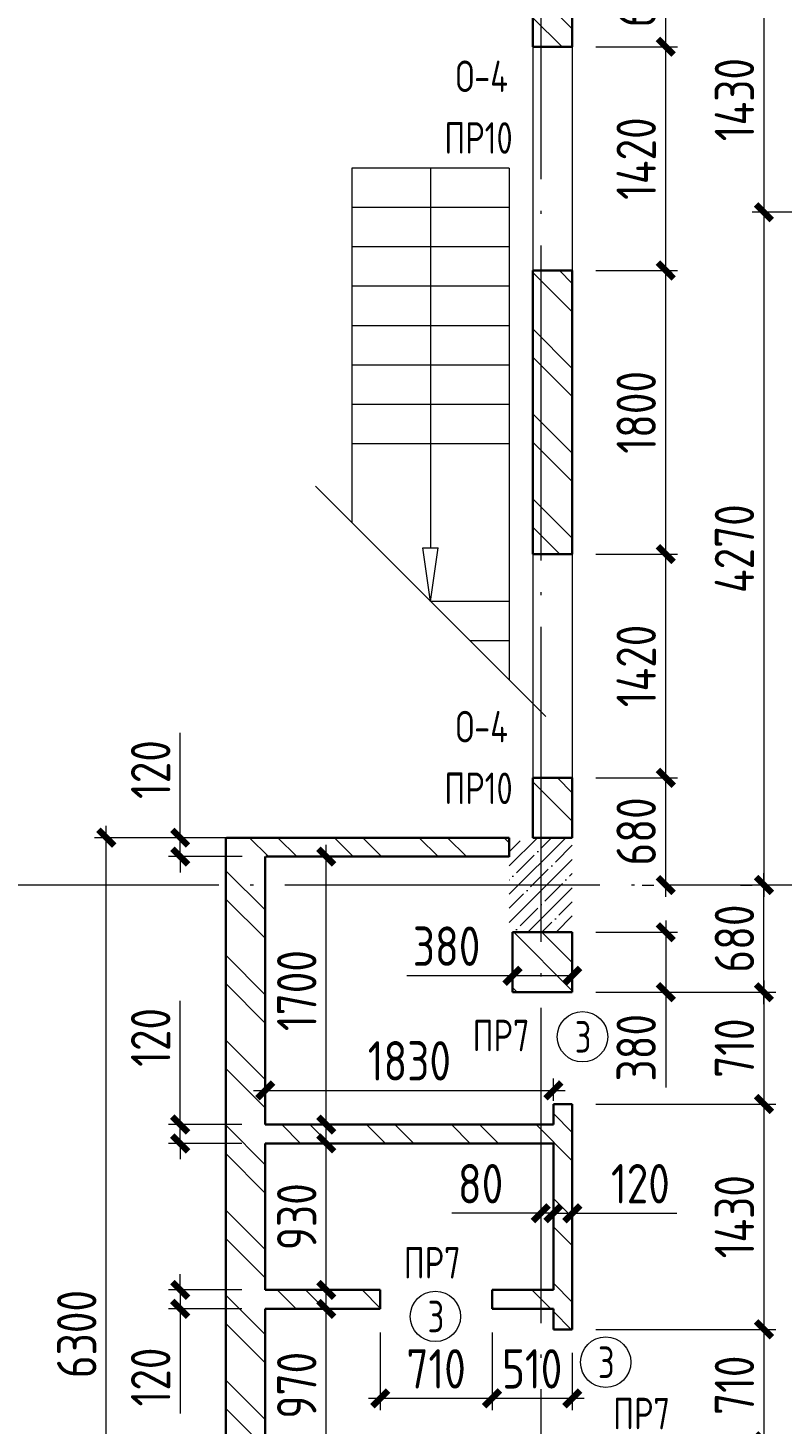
# Model space of a CAD drawing. Extents: x -965262 to 1142518, y -357520 to 71675.
# Drawn here: x 677283 to 682074, y -211784 to -202923 of the extents above; entities that cross this region are included whole.
import ezdxf

# ---------------------------------------------------------------- set-up
doc = ezdxf.new("R2010")
doc.units = 0
doc.header["$LTSCALE"] = 10
doc.linetypes.add('DOTE', pattern=[2.42, 2, -0.2, 0.02, -0.2])
doc.layers.get('0').update_dxf_attribs({"linetype": 'CONTINUOUS', "lineweight": 30})
doc.layers.get('Defpoints').update_dxf_attribs({"linetype": 'CONTINUOUS'})
doc.layers.add('DOTE', color=7, linetype='DOTE', lineweight=9)
doc.styles.get("Standard").update_dxf_attribs({"font": 'isocpeur.ttf', "height": 300})
doc.styles.add('ГОСТ 2м', font='isocpeur.ttf', dxfattribs={"width": 0.8, "height": 250})
doc.dimstyles.new('ГОСТ 2м', dxfattribs={"dimtxt": 250, "dimasz": 100, "dimexe": 75, "dimexo": 150, "dimgap": 62.5, "dimtad": 1, "dimdec": 0, "dimtxsty": 'ГОСТ 2м', "dimblk": 'ARCHTICK', "dimcen": 150, "dimdle": 75, "dimclrd": 256, "dimclre": 256, "dimclrt": 256, "dimadec": 0, "dimazin": 0, "dimtfac": 1, "dimtdec": 0, "dimtmove": 0, "dimatfit": 3, "dimldrblk": 'OBLIQUE', "dimfxl": 1, "dimlwd": 15, "dimlwe": 15, "dimarcsym": 0})

# ---------------------------------------------------------------- blocks, each defined once
blk = doc.blocks.new('_ArchTick')
at = {"color": 0, "linetype": 'ByBlock', "lineweight": 0, "const_width": 0.4}
blk.add_lwpolyline([(-0.5, -0.5), (0.5, 0.5)], dxfattribs=at)
blk = doc.blocks.new('*D422')
at = {"lineweight": 15, "ltscale": 100, "transparency": 16777216}
for p, q in [((678395.3, -208062.7), (677706.3, -208062.7)), ((677781.3, -214438.1), (677781.3, -207987.7)), ((678391.3, -214363.1), (677706.3, -214363.1))]:
    blk.add_line(p, q, dxfattribs=at)
at = {"layer": 'Defpoints', "color": 0, "lineweight": 15, "ltscale": 100, "transparency": 16777216}
for p in [(677781.3, -208062.7), (678545.3, -208062.7), (678541.3, -214363.1, 0)]:
    blk.add_point(p, dxfattribs=at)
at = {"lineweight": 15, "ltscale": 100, "transparency": 16777216, "xscale": 100, "yscale": 100, "zscale": 100}
for p, rotation in [((677781.3, -208062.7), 90), ((677781.3, -214363.1), 270)]:
    blk.add_blockref('_ArchTick', p, dxfattribs=dict(at, rotation=rotation))
at = {"lineweight": 0, "ltscale": 100, "transparency": 16777216, "insert": (677593.8, -211212.9), "char_height": 250, "attachment_point": 5, "rotation": 90, "style": 'ГОСТ 2м'}
blk.add_mtext('6300', dxfattribs=at)
blk = doc.blocks.new('_Oblique')
at = {"color": 0, "linetype": 'ByBlock', "lineweight": -2}
blk.add_line((-0.5, -0.5), (0.5, 0.5), dxfattribs=at)
blk = doc.blocks.new('*D426')
at = {"lineweight": 15, "transparency": 16777216}
for p, q in [((679178.5, -212098.1), (679178.5, -210978.1)), ((678941.3, -211053.1), (679253.5, -211053.1)), ((678941.3, -212023.1), (679253.5, -212023.1))]:
    blk.add_line(p, q, dxfattribs=at)
at = {"layer": 'Defpoints', "color": 0, "lineweight": 15, "transparency": 16777216}
for p in [(678791.3, -211053.1, -10158.9), (679178.5, -211053.1), (678791.3, -212023.1, -1241.1)]:
    blk.add_point(p, dxfattribs=at)
at = {"lineweight": 15, "transparency": 16777216, "xscale": 100, "yscale": 100, "zscale": 100}
for p, rotation in [((679178.5, -211053.1), 90), ((679178.5, -212023.1), 270)]:
    blk.add_blockref('_ArchTick', p, dxfattribs=dict(at, rotation=rotation))
at = {"lineweight": 15, "transparency": 16777216, "insert": (678991, -211538.1), "char_height": 250, "attachment_point": 5, "rotation": 90, "style": 'ГОСТ 2м'}
blk.add_mtext('970', dxfattribs=at)
blk = doc.blocks.new('*D427')
at = {"lineweight": 15, "transparency": 16777216}
for p, q in [((678941.3, -210003.1), (679253.5, -210003.1)), ((679178.5, -211008.1), (679178.5, -209928.1)), ((678941.3, -210933.1), (679253.5, -210933.1))]:
    blk.add_line(p, q, dxfattribs=at)
at = {"layer": 'Defpoints', "color": 0, "lineweight": 15, "transparency": 16777216}
for p in [(678791.3, -210003.1, -10158.9), (679178.5, -210003.1), (678791.3, -210933.1, -1241.1)]:
    blk.add_point(p, dxfattribs=at)
at = {"lineweight": 15, "transparency": 16777216, "xscale": 100, "yscale": 100, "zscale": 100}
for p, rotation in [((679178.5, -210003.1), 90), ((679178.5, -210933.1), 270)]:
    blk.add_blockref('_ArchTick', p, dxfattribs=dict(at, rotation=rotation))
at = {"lineweight": 15, "transparency": 16777216, "insert": (678991, -210468.1), "char_height": 250, "attachment_point": 5, "rotation": 90, "style": 'ГОСТ 2м'}
blk.add_mtext('930', dxfattribs=at)
blk = doc.blocks.new('*D428')
at = {"lineweight": 15, "transparency": 16777216}
for p, q in [((679178.5, -209958.1), (679178.5, -208107.7)), ((678945.3, -208182.7), (679253.5, -208182.7)), ((678941.3, -209883.1), (679253.5, -209883.1))]:
    blk.add_line(p, q, dxfattribs=at)
at = {"layer": 'Defpoints', "color": 0, "lineweight": 15, "transparency": 16777216}
for p in [(678795.3, -208182.7, 1808.5), (679178.5, -208182.7), (678791.3, -209883.1, -1241.1)]:
    blk.add_point(p, dxfattribs=at)
at = {"lineweight": 15, "transparency": 16777216, "xscale": 100, "yscale": 100, "zscale": 100}
for p, rotation in [((679178.5, -208182.7), 90), ((679178.5, -209883.1), 270)]:
    blk.add_blockref('_ArchTick', p, dxfattribs=dict(at, rotation=rotation))
at = {"lineweight": 15, "transparency": 16777216, "insert": (678991, -209032.9), "char_height": 250, "attachment_point": 5, "rotation": 90, "style": 'ГОСТ 2м'}
blk.add_mtext('1700', dxfattribs=at)
blk = doc.blocks.new('*D429')
at = {"lineweight": 15, "transparency": 16777216}
for p, q in [((678250.7, -208062.7), (678250.7, -207397.7)), ((678645.3, -208062.7), (678175.7, -208062.7)), ((678250.7, -208182.7), (678250.7, -208062.7)), ((678645.3, -208182.7), (678175.7, -208182.7)), ((678250.7, -208182.7), (678250.7, -208282.7))]:
    blk.add_line(p, q, dxfattribs=at)
at = {"layer": 'Defpoints', "color": 0, "lineweight": 15, "transparency": 16777216}
for p in [(678250.7, -208062.7), (678795.3, -208062.7, 1808.5), (678795.3, -208182.7, 1808.5)]:
    blk.add_point(p, dxfattribs=at)
at = {"lineweight": 15, "transparency": 16777216, "xscale": 100, "yscale": 100, "zscale": 100}
for p, rotation in [((678250.7, -208062.7), 270), ((678250.7, -208182.7), 90)]:
    blk.add_blockref('_ArchTick', p, dxfattribs=dict(at, rotation=rotation))
at = {"lineweight": 15, "transparency": 16777216, "insert": (678063.2, -207630.2), "char_height": 250, "attachment_point": 5, "rotation": 90, "style": 'ГОСТ 2м'}
blk.add_mtext('120', dxfattribs=at)
blk = doc.blocks.new('*D430')
at = {"lineweight": 15, "transparency": 16777216}
for p, q in [((678250.7, -209883.1), (678250.7, -209097.6)), ((678641.3, -209883.1), (678175.7, -209883.1)), ((678250.7, -210003.1), (678250.7, -209883.1)), ((678641.3, -210003.1), (678175.7, -210003.1)), ((678250.7, -210003.1), (678250.7, -210103.1))]:
    blk.add_line(p, q, dxfattribs=at)
at = {"layer": 'Defpoints', "color": 0, "lineweight": 15, "transparency": 16777216}
for p in [(678250.7, -209883.1), (678791.3, -209883.1, -1241.1), (678791.3, -210003.1, -10158.9)]:
    blk.add_point(p, dxfattribs=at)
at = {"lineweight": 15, "transparency": 16777216, "xscale": 100, "yscale": 100, "zscale": 100}
for p, rotation in [((678250.7, -209883.1), 270), ((678250.7, -210003.1), 90)]:
    blk.add_blockref('_ArchTick', p, dxfattribs=dict(at, rotation=rotation))
at = {"lineweight": 15, "transparency": 16777216, "insert": (678063.2, -209330.1), "char_height": 250, "attachment_point": 5, "rotation": 90, "style": 'ГОСТ 2м'}
blk.add_mtext('120', dxfattribs=at)
blk = doc.blocks.new('*D267')
at = {"lineweight": 15, "transparency": 16777216}
for p, q in [((678250.7, -210933.1), (678250.7, -210833.1)), ((678641.3, -210933.1), (678175.7, -210933.1)), ((678250.7, -210933.1), (678250.7, -211053.1)), ((678641.3, -211053.1), (678175.7, -211053.1)), ((678250.7, -211053.1), (678250.7, -211718.1))]:
    blk.add_line(p, q, dxfattribs=at)
at = {"layer": 'Defpoints', "color": 0, "lineweight": 15, "transparency": 16777216}
for p in [(678791.3, -210933.1, -1241.1), (678250.7, -211053.1), (678791.3, -211053.1, -10158.9)]:
    blk.add_point(p, dxfattribs=at)
at = {"lineweight": 15, "transparency": 16777216, "xscale": 100, "yscale": 100, "zscale": 100}
for p, rotation in [((678250.7, -210933.1), 270), ((678250.7, -211053.1), 90)]:
    blk.add_blockref('_ArchTick', p, dxfattribs=dict(at, rotation=rotation))
at = {"lineweight": 15, "transparency": 16777216, "insert": (678063.2, -211485.6), "char_height": 250, "attachment_point": 5, "rotation": 90, "style": 'ГОСТ 2м'}
blk.add_mtext('120', dxfattribs=at)
blk = doc.blocks.new('*D432')
at = {"lineweight": 15, "transparency": 16777216}
for p, q in [((681958.5, -209118.1), (681958.5, -208288.1)), ((681808.5, -208363.1), (681883.5, -208363.1)), ((680891.2, -209043.1), (682033.5, -209043.1))]:
    blk.add_line(p, q, dxfattribs=at)
at = {"layer": 'Defpoints', "color": 0, "lineweight": 15, "transparency": 16777216}
for p in [(681958.5, -208363.1), (681958.5, -208363.1), (680741.2, -209043.1, 1673.6)]:
    blk.add_point(p, dxfattribs=at)
at = {"lineweight": 15, "transparency": 16777216, "xscale": 100, "yscale": 100, "zscale": 100}
for p, rotation in [((681958.5, -208363.1), 90), ((681958.5, -209043.1), 270)]:
    blk.add_blockref('_ArchTick', p, dxfattribs=dict(at, rotation=rotation))
at = {"lineweight": 15, "transparency": 16777216, "insert": (681771, -208703.1), "char_height": 250, "attachment_point": 5, "rotation": 90, "style": 'ГОСТ 2м'}
blk.add_mtext('680', dxfattribs=at)
blk = doc.blocks.new('*D434')
at = {"lineweight": 15, "transparency": 16777216}
for p, q in [((678791.3, -209733.1), (678791.3, -209591.4)), ((680621.2, -209733.1), (680621.2, -209591.4)), ((678716.3, -209666.4), (680696.2, -209666.4))]:
    blk.add_line(p, q, dxfattribs=at)
at = {"layer": 'Defpoints', "color": 0, "lineweight": 15, "transparency": 16777216}
for p in [(680621.2, -209666.4), (678791.3, -209883.1, -1241.1), (680621.2, -209883.1, 5248.6)]:
    blk.add_point(p, dxfattribs=at)
at = {"lineweight": 15, "transparency": 16777216, "xscale": 100, "yscale": 100, "zscale": 100, "rotation": 180}
blk.add_blockref('_ArchTick', (678791.3, -209666.4), dxfattribs=at)
at = {"lineweight": 15, "transparency": 16777216, "xscale": 100, "yscale": 100, "zscale": 100}
blk.add_blockref('_ArchTick', (680621.2, -209666.4), dxfattribs=at)
at = {"lineweight": 15, "transparency": 16777216, "insert": (679706.2, -209478.9), "char_height": 250, "attachment_point": 5, "style": 'ГОСТ 2м'}
blk.add_mtext('1830', dxfattribs=at)
blk = doc.blocks.new('*D435')
at = {"lineweight": 15, "transparency": 16777216}
for p, q in [((681958.5, -208968.1), (681958.5, -209828.1)), ((680891.2, -209043.1), (682033.5, -209043.1)), ((680891.2, -209753.1), (682033.5, -209753.1))]:
    blk.add_line(p, q, dxfattribs=at)
at = {"layer": 'Defpoints', "color": 0, "lineweight": 15, "transparency": 16777216}
for p in [(680741.2, -209043.1, 1673.6), (680741.2, -209753.1, 1421.9), (681958.5, -209753.1)]:
    blk.add_point(p, dxfattribs=at)
at = {"lineweight": 15, "transparency": 16777216, "xscale": 100, "yscale": 100, "zscale": 100}
for p, rotation in [((681958.5, -209043.1), 90), ((681958.5, -209753.1), 270)]:
    blk.add_blockref('_ArchTick', p, dxfattribs=dict(at, rotation=rotation))
at = {"lineweight": 15, "transparency": 16777216, "insert": (681771, -209398.1), "char_height": 250, "attachment_point": 5, "rotation": 90, "style": 'ГОСТ 2м'}
blk.add_mtext('710', dxfattribs=at)
blk = doc.blocks.new('*D436')
at = {"lineweight": 15, "transparency": 16777216}
for p, q in [((681958.5, -209678.1), (681958.5, -211258.1)), ((680891.2, -209753.1), (682033.5, -209753.1)), ((680891.2, -211183.1), (682033.5, -211183.1))]:
    blk.add_line(p, q, dxfattribs=at)
at = {"layer": 'Defpoints', "color": 0, "lineweight": 15, "transparency": 16777216}
for p in [(680741.2, -209753.1, 1421.9), (680741.2, -211183.1, 4489.9), (681958.5, -211183.1)]:
    blk.add_point(p, dxfattribs=at)
at = {"lineweight": 15, "transparency": 16777216, "xscale": 100, "yscale": 100, "zscale": 100}
for p, rotation in [((681958.5, -209753.1), 90), ((681958.5, -211183.1), 270)]:
    blk.add_blockref('_ArchTick', p, dxfattribs=dict(at, rotation=rotation))
at = {"lineweight": 15, "transparency": 16777216, "insert": (681771, -210468.1), "char_height": 250, "attachment_point": 5, "rotation": 90, "style": 'ГОСТ 2м'}
blk.add_mtext('1430', dxfattribs=at)
blk = doc.blocks.new('*D437')
at = {"lineweight": 15, "transparency": 16777216}
for p, q in [((681958.5, -211108.1), (681958.5, -211968.1)), ((680891.2, -211183.1), (682033.5, -211183.1)), ((680891.2, -211893.1), (682033.5, -211893.1))]:
    blk.add_line(p, q, dxfattribs=at)
at = {"layer": 'Defpoints', "color": 0, "lineweight": 15, "transparency": 16777216}
for p in [(680741.2, -211183.1, 4489.9), (680741.2, -211893.1, 663.1), (681958.5, -211893.1)]:
    blk.add_point(p, dxfattribs=at)
at = {"lineweight": 15, "transparency": 16777216, "xscale": 100, "yscale": 100, "zscale": 100}
for p, rotation in [((681958.5, -211183.1), 90), ((681958.5, -211893.1), 270)]:
    blk.add_blockref('_ArchTick', p, dxfattribs=dict(at, rotation=rotation))
at = {"lineweight": 15, "transparency": 16777216, "insert": (681771, -211538.1), "char_height": 250, "attachment_point": 5, "rotation": 90, "style": 'ГОСТ 2м'}
blk.add_mtext('710', dxfattribs=at)
blk = doc.blocks.new('*D441')
at = {"lineweight": 15, "transparency": 16777216}
for p, q in [((680231.2, -211203.1), (680231.2, -211696.4)), ((680741.2, -211333.1), (680741.2, -211696.4)), ((680816.2, -211621.4), (680156.2, -211621.4))]:
    blk.add_line(p, q, dxfattribs=at)
at = {"layer": 'Defpoints', "color": 0, "lineweight": 15, "transparency": 16777216}
for p in [(680231.2, -211053.1, 1808.5), (680741.2, -211183.1, 4489.9), (680231.2, -211621.4)]:
    blk.add_point(p, dxfattribs=at)
at = {"lineweight": 15, "transparency": 16777216, "xscale": 100, "yscale": 100, "zscale": 100, "rotation": 180}
blk.add_blockref('_ArchTick', (680231.2, -211621.4), dxfattribs=at)
at = {"lineweight": 15, "transparency": 16777216, "xscale": 100, "yscale": 100, "zscale": 100}
blk.add_blockref('_ArchTick', (680741.2, -211621.4), dxfattribs=at)
at = {"lineweight": 15, "transparency": 16777216, "insert": (680486.2, -211433.9), "char_height": 250, "attachment_point": 5, "style": 'ГОСТ 2м'}
blk.add_mtext('510', dxfattribs=at)
blk = doc.blocks.new('*D442')
at = {"lineweight": 15, "transparency": 16777216}
for p, q in [((679521.2, -211203.1), (679521.2, -211696.4)), ((680231.2, -211203.1), (680231.2, -211696.4)), ((680306.2, -211621.4), (679446.2, -211621.4))]:
    blk.add_line(p, q, dxfattribs=at)
at = {"layer": 'Defpoints', "color": 0, "lineweight": 15, "transparency": 16777216}
for p in [(679521.2, -211053.1, -0.8), (680231.2, -211053.1, 1808.5), (679521.2, -211621.4)]:
    blk.add_point(p, dxfattribs=at)
at = {"lineweight": 15, "transparency": 16777216, "xscale": 100, "yscale": 100, "zscale": 100, "rotation": 180}
blk.add_blockref('_ArchTick', (679521.2, -211621.4), dxfattribs=at)
at = {"lineweight": 15, "transparency": 16777216, "xscale": 100, "yscale": 100, "zscale": 100}
blk.add_blockref('_ArchTick', (680231.2, -211621.4), dxfattribs=at)
at = {"lineweight": 15, "transparency": 16777216, "insert": (679876.2, -211433.9), "char_height": 250, "attachment_point": 5, "style": 'ГОСТ 2м'}
blk.add_mtext('710', dxfattribs=at)
blk = doc.blocks.new('*D269')
at = {"lineweight": 15, "transparency": 16777216}
for p, q in [((680621.2, -210296.3), (680621.2, -210371.3)), ((680741.2, -210296.3), (680741.2, -210371.3)), ((680621.2, -210446.3), (680521.2, -210446.3)), ((680621.2, -210446.3), (680741.2, -210446.3)), ((680741.2, -210446.3), (681406.2, -210446.3))]:
    blk.add_line(p, q, dxfattribs=at)
at = {"layer": 'Defpoints', "color": 0, "lineweight": 15, "transparency": 16777216}
for p in [(680621.2, -210446.3), (680741.2, -210446.3), (680741.2, -210446.3)]:
    blk.add_point(p, dxfattribs=at)
at = {"lineweight": 15, "transparency": 16777216, "xscale": 100, "yscale": 100, "zscale": 100}
blk.add_blockref('_ArchTick', (680621.2, -210446.3), dxfattribs=at)
at = {"lineweight": 15, "transparency": 16777216, "xscale": 100, "yscale": 100, "zscale": 100, "rotation": 180}
blk.add_blockref('_ArchTick', (680741.2, -210446.3), dxfattribs=at)
at = {"lineweight": 15, "transparency": 16777216, "insert": (681173.7, -210258.8), "char_height": 250, "attachment_point": 5, "style": 'ГОСТ 2м'}
blk.add_mtext('120', dxfattribs=at)
blk = doc.blocks.new('*D271')
at = {"lineweight": 15, "transparency": 16777216}
for p, q in [((680541.2, -210296.3), (680541.2, -210371.3)), ((680621.2, -210296.3), (680621.2, -210371.3)), ((680541.2, -210446.3), (679976.2, -210446.3)), ((680621.2, -210446.3), (680541.2, -210446.3)), ((680621.2, -210446.3), (680721.2, -210446.3))]:
    blk.add_line(p, q, dxfattribs=at)
at = {"layer": 'Defpoints', "color": 0, "lineweight": 15, "transparency": 16777216}
for p in [(680541.2, -210446.3), (680541.2, -210446.3), (680621.2, -210446.3)]:
    blk.add_point(p, dxfattribs=at)
at = {"lineweight": 15, "transparency": 16777216, "xscale": 100, "yscale": 100, "zscale": 100}
blk.add_blockref('_ArchTick', (680541.2, -210446.3), dxfattribs=at)
at = {"lineweight": 15, "transparency": 16777216, "xscale": 100, "yscale": 100, "zscale": 100, "rotation": 180}
blk.add_blockref('_ArchTick', (680621.2, -210446.3), dxfattribs=at)
at = {"lineweight": 15, "transparency": 16777216, "insert": (680158.7, -210258.8), "char_height": 250, "attachment_point": 5, "style": 'ГОСТ 2м'}
blk.add_mtext('80', dxfattribs=at)
blk = doc.blocks.new('*D447')
at = {"lineweight": 15, "transparency": 16777216}
for p, q in [((681334.7, -208587.7), (681334.7, -209043.1)), ((680891.2, -208662.7), (681409.7, -208662.7)), ((680891.2, -209043.1), (681409.7, -209043.1)), ((681334.7, -209043.1), (681334.7, -209648.1))]:
    blk.add_line(p, q, dxfattribs=at)
at = {"layer": 'Defpoints', "color": 0, "lineweight": 15, "transparency": 16777216}
for p in [(680741.2, -208662.7, 1808.5), (680741.2, -209043.1, 1673.6), (681334.7, -209043.1)]:
    blk.add_point(p, dxfattribs=at)
at = {"lineweight": 15, "transparency": 16777216, "xscale": 100, "yscale": 100, "zscale": 100}
for p, rotation in [((681334.7, -208662.7), 90), ((681334.7, -209043.1), 270)]:
    blk.add_blockref('_ArchTick', p, dxfattribs=dict(at, rotation=rotation))
at = {"lineweight": 15, "transparency": 16777216, "insert": (681147.2, -209395.6), "char_height": 250, "attachment_point": 5, "rotation": 90, "style": 'ГОСТ 2м'}
blk.add_mtext('380', dxfattribs=at)
blk = doc.blocks.new('*D272')
at = {"lineweight": 15, "transparency": 16777216}
for p, q in [((680361.2, -208788.9), (680361.2, -208863.9)), ((680741.2, -208788.9), (680741.2, -208863.9)), ((680361.2, -208938.9), (679690.4, -208938.9)), ((680741.2, -208938.9), (680286.2, -208938.9))]:
    blk.add_line(p, q, dxfattribs=at)
at = {"layer": 'Defpoints', "color": 0, "lineweight": 15, "transparency": 16777216}
for p in [(680361.2, -208938.9), (680741.2, -208938.9), (680741.2, -208938.9)]:
    blk.add_point(p, dxfattribs=at)
at = {"lineweight": 15, "transparency": 16777216, "xscale": 100, "yscale": 100, "zscale": 100, "rotation": 180}
blk.add_blockref('_ArchTick', (680361.2, -208938.9), dxfattribs=at)
at = {"lineweight": 15, "transparency": 16777216, "xscale": 100, "yscale": 100, "zscale": 100}
blk.add_blockref('_ArchTick', (680741.2, -208938.9), dxfattribs=at)
at = {"lineweight": 15, "transparency": 16777216, "insert": (679942.9, -208751.4), "char_height": 250, "attachment_point": 5, "style": 'ГОСТ 2м'}
blk.add_mtext('380', dxfattribs=at)
blk = doc.blocks.new('*D448')
at = {"lineweight": 15, "transparency": 16777216}
for p, q in [((681334.7, -208438.1), (681334.7, -207607.7)), ((680891.2, -207682.7), (681409.7, -207682.7)), ((681184.7, -208363.1), (681259.7, -208363.1))]:
    blk.add_line(p, q, dxfattribs=at)
at = {"layer": 'Defpoints', "color": 0, "lineweight": 15, "transparency": 16777216}
for p in [(680741.2, -207682.7, 1808.5), (681334.7, -207682.7), (681334.7, -208363.1)]:
    blk.add_point(p, dxfattribs=at)
at = {"lineweight": 15, "transparency": 16777216, "xscale": 100, "yscale": 100, "zscale": 100}
for p, rotation in [((681334.7, -207682.7), 90), ((681334.7, -208363.1), 270)]:
    blk.add_blockref('_ArchTick', p, dxfattribs=dict(at, rotation=rotation))
at = {"lineweight": 15, "transparency": 16777216, "insert": (681147.2, -208022.9), "char_height": 250, "attachment_point": 5, "rotation": 90, "style": 'ГОСТ 2м'}
blk.add_mtext('680', dxfattribs=at)
blk = doc.blocks.new('*D449')
at = {"lineweight": 15, "transparency": 16777216}
for p, q in [((681334.7, -207757.7), (681334.7, -206187.7)), ((680891.2, -206262.7), (681409.7, -206262.7)), ((680891.2, -207682.7), (681409.7, -207682.7))]:
    blk.add_line(p, q, dxfattribs=at)
at = {"layer": 'Defpoints', "color": 0, "lineweight": 15, "transparency": 16777216}
for p in [(680741.2, -206262.7, 1808.5), (681334.7, -206262.7), (680741.2, -207682.7, 1808.5)]:
    blk.add_point(p, dxfattribs=at)
at = {"lineweight": 15, "transparency": 16777216, "xscale": 100, "yscale": 100, "zscale": 100}
for p, rotation in [((681334.7, -206262.7), 90), ((681334.7, -207682.7), 270)]:
    blk.add_blockref('_ArchTick', p, dxfattribs=dict(at, rotation=rotation))
at = {"lineweight": 15, "transparency": 16777216, "insert": (681147.2, -206972.7), "char_height": 250, "attachment_point": 5, "rotation": 90, "style": 'ГОСТ 2м'}
blk.add_mtext('1420', dxfattribs=at)
blk = doc.blocks.new('*D450')
at = {"lineweight": 15, "transparency": 16777216}
for p, q in [((681334.7, -206337.7), (681334.7, -204387.7)), ((680891.2, -204462.7), (681409.7, -204462.7)), ((680891.2, -206262.7), (681409.7, -206262.7))]:
    blk.add_line(p, q, dxfattribs=at)
at = {"layer": 'Defpoints', "color": 0, "lineweight": 15, "transparency": 16777216}
for p in [(680741.2, -204462.7, 1808.5), (681334.7, -204462.7), (680741.2, -206262.7, 1808.5)]:
    blk.add_point(p, dxfattribs=at)
at = {"lineweight": 15, "transparency": 16777216, "xscale": 100, "yscale": 100, "zscale": 100}
for p, rotation in [((681334.7, -204462.7), 90), ((681334.7, -206262.7), 270)]:
    blk.add_blockref('_ArchTick', p, dxfattribs=dict(at, rotation=rotation))
at = {"lineweight": 15, "transparency": 16777216, "insert": (681147.2, -205362.7), "char_height": 250, "attachment_point": 5, "rotation": 90, "style": 'ГОСТ 2м'}
blk.add_mtext('1800', dxfattribs=at)
blk = doc.blocks.new('*D451')
at = {"lineweight": 15, "transparency": 16777216}
for p, q in [((681334.7, -204537.7), (681334.7, -202967.7)), ((680891.2, -203042.7), (681409.7, -203042.7)), ((680891.2, -204462.7), (681409.7, -204462.7))]:
    blk.add_line(p, q, dxfattribs=at)
at = {"layer": 'Defpoints', "color": 0, "lineweight": 15, "transparency": 16777216}
for p in [(680741.2, -203042.7, 1808.5), (681334.7, -203042.7), (680741.2, -204462.7, 1808.5)]:
    blk.add_point(p, dxfattribs=at)
at = {"lineweight": 15, "transparency": 16777216, "xscale": 100, "yscale": 100, "zscale": 100}
for p, rotation in [((681334.7, -203042.7), 90), ((681334.7, -204462.7), 270)]:
    blk.add_blockref('_ArchTick', p, dxfattribs=dict(at, rotation=rotation))
at = {"lineweight": 15, "transparency": 16777216, "insert": (681147.2, -203752.7), "char_height": 250, "attachment_point": 5, "rotation": 90, "style": 'ГОСТ 2м'}
blk.add_mtext('1420', dxfattribs=at)
blk = doc.blocks.new('*D452')
at = {"lineweight": 15, "transparency": 16777216}
for p, q in [((681334.7, -203117.7), (681334.7, -202288.1)), ((681184.7, -202363.1), (681259.7, -202363.1)), ((680891.2, -203042.7), (681409.7, -203042.7))]:
    blk.add_line(p, q, dxfattribs=at)
at = {"layer": 'Defpoints', "color": 0, "lineweight": 15, "transparency": 16777216}
for p in [(681334.7, -202363.1), (681334.7, -202363.1), (680741.2, -203042.7, 1808.5)]:
    blk.add_point(p, dxfattribs=at)
at = {"lineweight": 15, "transparency": 16777216, "xscale": 100, "yscale": 100, "zscale": 100}
for p, rotation in [((681334.7, -202363.1), 90), ((681334.7, -203042.7), 270)]:
    blk.add_blockref('_ArchTick', p, dxfattribs=dict(at, rotation=rotation))
at = {"lineweight": 15, "transparency": 16777216, "insert": (681147.2, -202702.9), "char_height": 250, "attachment_point": 5, "rotation": 90, "style": 'ГОСТ 2м'}
blk.add_mtext('680', dxfattribs=at)
blk = doc.blocks.new('*D282')
at = {"lineweight": 15, "transparency": 16777216}
for p, q in [((681958.5, -202587.7), (681958.5, -204168.1)), ((682651.2, -202662.7), (681883.5, -202662.7)), ((682651.2, -204093.1), (681883.5, -204093.1))]:
    blk.add_line(p, q, dxfattribs=at)
at = {"layer": 'Defpoints', "color": 0, "lineweight": 15, "transparency": 16777216}
for p in [(682801.2, -202662.7, 1808.5), (681958.5, -204093.1), (682801.2, -204093.1, 1808.5)]:
    blk.add_point(p, dxfattribs=at)
at = {"lineweight": 15, "transparency": 16777216, "xscale": 100, "yscale": 100, "zscale": 100}
for p, rotation in [((681958.5, -202662.7), 90), ((681958.5, -204093.1), 270)]:
    blk.add_blockref('_ArchTick', p, dxfattribs=dict(at, rotation=rotation))
at = {"lineweight": 15, "transparency": 16777216, "insert": (681771, -203377.9), "char_height": 250, "attachment_point": 5, "rotation": 90, "style": 'ГОСТ 2м'}
blk.add_mtext('1430', dxfattribs=at)
blk = doc.blocks.new('*D505')
at = {"lineweight": 15, "transparency": 16777216}
for p, q in [((681958.5, -204018.1), (681958.5, -208438.1)), ((682651.2, -204093.1), (681883.5, -204093.1)), ((681808.5, -208363.1), (681883.5, -208363.1))]:
    blk.add_line(p, q, dxfattribs=at)
at = {"layer": 'Defpoints', "color": 0, "lineweight": 15, "transparency": 16777216}
for p in [(682801.2, -204093.1, 1808.5), (681958.5, -208363.1), (681958.5, -208363.1)]:
    blk.add_point(p, dxfattribs=at)
at = {"lineweight": 15, "transparency": 16777216, "xscale": 100, "yscale": 100, "zscale": 100}
for p, rotation in [((681958.5, -204093.1), 90), ((681958.5, -208363.1), 270)]:
    blk.add_blockref('_ArchTick', p, dxfattribs=dict(at, rotation=rotation))
at = {"lineweight": 15, "transparency": 16777216, "insert": (681771, -206228.1), "char_height": 250, "attachment_point": 5, "rotation": 90, "style": 'ГОСТ 2м'}
blk.add_mtext('4270', dxfattribs=at)

msp = doc.modelspace()

# ---------------------------------------------------------------- hatches: boundary and pattern name
at = {"lineweight": 15}
h = msp.add_hatch(dxfattribs=at)
h.set_pattern_fill('ANSI32', color=1, scale=40, angle=90)
h.set_pattern_definition([(135, (627639.1, -147312.3), (-269.4077, -269.4077), []), (135, (627639.1, -147132.7), (-269.4077, -269.4077), [])])
h.paths.add_polyline_path([(685961.2, -204343.1), (686541.2, -204343.1), (686541.2, -203832.9), (686491.2, -203832.9), (686491.2, -204093.1), (685711.2, -204093.1), (685711.2, -207503.1), (685961.2, -207503.1)])
h.paths.add_polyline_path([(686741.2, -203832.9), (686541.2, -203832.9), (686541.2, -204343.1), (686741.2, -204343.1)])
h.paths.add_polyline_path([(686741.2, -202663.1), (686541.2, -202663.1), (686541.2, -202922.9), (686741.2, -202922.9)])
h.paths.add_polyline_path([(680491.2, -208062.7), (680491.2, -207682.7), (680741.2, -207682.7), (680741.2, -208063.1), (680491.2, -208063.1)])
h.paths.add_polyline_path([(680491.2, -206262.7), (680491.2, -204462.7), (680741.2, -204462.7), (680741.2, -206262.7)])
h.paths.add_polyline_path([(680491.2, -203042.7), (680491.2, -202663.1), (680741.2, -202663.1), (680741.2, -203042.7)])
h.paths.add_polyline_path([(680491.2, -202063.1), (680491.2, -201682.7), (680741.2, -201682.7), (680741.2, -202063.1), (680491.2, -202062.7)])
h.paths.add_polyline_path([(680491.2, -200262.7), (680491.2, -199752.7), (680741.2, -199752.7), (680741.2, -200262.7)])
h.paths.add_polyline_path([(680491.2, -198332.7), (680491.2, -197952.7), (680741.2, -197952.7), (680741.2, -198332.7)])
h.paths.add_polyline_path([(680491.2, -197042.7), (680491.2, -196663.1), (680741.2, -196663.1), (680741.2, -197042.7)])
h.paths.add_polyline_path([(680491.2, -196063.1), (680491.2, -195682.7), (680741.2, -195682.7), (680741.2, -196063.1)])
h.paths.add_polyline_path([(680491.2, -194647.7), (680491.2, -194267.7), (680741.2, -194267.7), (680741.2, -194647.7)])
h.paths.add_polyline_path([(680491.2, -193232.7), (680491.2, -192853.1), (680741.2, -192853.1), (680741.2, -193232.7)])
h.paths.add_polyline_path([(680491.2, -191343.1), (680491.2, -190963.1), (680741.2, -190963.5), (680741.2, -191343.1)])
h.paths.add_polyline_path([(680741.2, -190613.1), (680741.2, -190363.1), (681761.2, -190363.1), (681761.2, -190613.1)])
h.paths.add_polyline_path([(682671.2, -190363.1), (686341.2, -190363.1), (686341.2, -190613.1), (682921.2, -190613.1), (682921.2, -191342.7), (682801.2, -191342.7), (682801.2, -190613.1), (682671.2, -190613.1)])
h.paths.add_polyline_path([(686491.2, -191343.1), (686491.2, -190963.1), (686741.2, -190963.1), (686741.2, -191343.1)])
h.paths.add_polyline_path([(682801.2, -193232.7), (682801.2, -192852.7), (682921.2, -192852.7), (682921.2, -193232.7)])
h.paths.add_polyline_path([(686491.2, -193233.1), (686491.2, -192853.1), (686741.2, -192853.1), (686741.2, -193233.1)])
h.paths.add_polyline_path([(686491.2, -194648.1), (686491.2, -194268.1), (686741.2, -194268.1), (686741.2, -194648.1)])
h.paths.add_polyline_path([(682801.2, -194647.7), (682801.2, -194267.7), (682921.2, -194267.7), (682921.2, -194647.7)])
h.paths.add_polyline_path([(686341.2, -202663.1), (682801.2, -202662.7), (682801.2, -195682.7), (682921.2, -195682.7), (682921.2, -196303.1), (686341.2, -196303.1), (686341.2, -196423.1), (682921.2, -196423.1), (682921.2, -199368.1), (686491.2, -199368.1), (686491.2, -199107.7), (686741.2, -199107.7), (686741.2, -199617.7), (686491.2, -199617.7), (686491.3, -199488.1), (682921.2, -199488.1), (682921.2, -202542.7), (686341.2, -202542.7), (686341.2, -202662.7)])
h.paths.add_polyline_path([(686491.2, -196063.1), (686491.2, -195682.7), (686741.2, -195682.7), (686741.2, -196062.7)], flags=17)
h.paths.add_polyline_path([(686491.2, -197043.1), (686491.2, -196663.1), (686741.2, -196663.1), (686741.2, -197043.1)], flags=17)
h.paths.add_polyline_path([(686491.2, -198333.1), (686491.2, -197953.1), (686741.2, -197953.1), (686741.2, -198333.1)], flags=17)
h.paths.add_polyline_path([(686491.2, -200772.7), (686491.2, -200392.7), (686741.2, -200392.7), (686741.2, -200772.7)])
h.paths.add_polyline_path([(686491.2, -202063.1), (686491.2, -201682.7), (686741.2, -201682.7), (686741.2, -202063.1)], flags=17)
h.paths.add_polyline_path([(682801.2, -205453.1), (682801.2, -204093.1), (684431.2, -204093.1), (684431.2, -207503.1), (684311.2, -207503.1), (684311.2, -204213.1), (682921.2, -204213.1), (682921.2, -205453.1)])
h.paths.add_polyline_path([(682801.2, -207503.1), (682801.2, -206363.1), (682921.2, -206363.1), (682921.2, -207503.1)], flags=17)
h.paths.add_polyline_path([(680361.2, -209043.1), (680361.2, -208663.1), (680741.2, -208662.7), (680741.2, -209043.1)], flags=17)
h.paths.add_polyline_path([(680341.2, -214243.1), (680341.2, -214363.1), (678545.3, -214363.1), (678541.3, -208062.7), (680341.2, -208062.7), (680341.2, -208182.7), (678795.3, -208182.7), (678791.3, -209883.1), (680621.2, -209883.1), (680621.2, -209753.1), (680741.2, -209753.1), (680741.2, -211183.1), (680621.2, -211183.1), (680621.2, -211053.1), (680231.2, -211053.1), (680231.2, -210933.1), (680621.2, -210933.1), (680621.2, -210003.1), (678791.3, -210003.1), (678791.3, -210933.1), (679521.2, -210933.1), (679521.2, -211053.1), (678791.3, -211053.1), (678791.3, -212023.1), (680621.2, -212023.1), (680621.2, -211893.1), (680741.2, -211893.1), (680741.2, -212273.1), (680621.2, -212273.1), (680621.2, -212143.1), (678791.3, -212143.1), (678791.3, -213113.1), (679521.2, -213113.1), (679521.2, -213233.1), (678791.3, -213233.1), (678791.3, -214243.1)])
h.paths.add_polyline_path([(680741.2, -213763.1), (680361.2, -213763.1), (680361.2, -213233.1), (680231.2, -213233.1), (680231.2, -213113.1), (680621.2, -213113.1), (680621.2, -212983.1), (680741.2, -212983.1)])
h.paths.add_polyline_path([(682671.2, -190613.1), (682551.2, -190613.1), (682551.2, -190363.1), (682671.2, -190363.1)])
h.paths.add_polyline_path([(681761.2, -190613.1), (681641.2, -190613.1), (681641.2, -190363.1), (681761.2, -190363.1)], flags=17)
h.paths.add_polyline_path([(686341.2, -213883.1), (685841.2, -213883.1), (685841.2, -213553.1), (685961.2, -213553.1), (685961.2, -213763.1), (686341.2, -213763.1)])
h.paths.add_polyline_path([(686491.2, -202922.9), (686541.2, -202922.9), (686541.2, -202663.1), (686491.2, -202663.1)])
h = msp.add_hatch(dxfattribs=at)
h.set_pattern_fill('ANSI35', color=256, scale=20, style=0)
h.set_pattern_definition([(45, (658789.25, -264097.57), (-89.80256, 89.80256), []), (45, (658879.06, -264097.57), (-89.80256, 89.80256), [158.75, -31.75, 0, -31.75])])
h.paths.add_polyline_path([(680741.2, -208062.7), (680341.2, -208062.7), (680341.2, -208662.7), (680741.2, -208662.7)])

# ---------------------------------------------------------------- linework, layer by layer
at = {"color": 1}
for p, q in [((680491.2, -202662.7, 11610.3), (680491.2, -203042.7, 11610.3)), ((680741.2, -202662.7, 11610.3), (680741.2, -203042.7, 11610.3)), ((680491.2, -204462.7, 11610.3), (680491.2, -206262.7, 11610.3)), ((680741.2, -204462.7, 11610.3), (680741.2, -206262.7, 11610.3)), ((680491.2, -207682.7, 11610.3), (680491.2, -208062.7, 11610.3)), ((680741.2, -207682.7, 11610.3), (680741.2, -208062.7, 11610.3)), ((680361.2, -209043.1, 9801.8), (680361.2, -208663.1, 9801.8)), ((680361.2, -208663.1, 9801.8), (680741.2, -208663.1, 9801.8)), ((680741.2, -209043.1, 11475.4), (680741.2, -208662.7, 11610.3)), ((680361.2, -209043.1, 9801.8), (680741.2, -209043.1, 9801.8)), ((680621.2, -209883.1, 15050.4), (680621.2, -209753.1, 11224.1)), ((680621.2, -209753.1, 9801.8), (680741.2, -209753.1, 9801.8)), ((680741.2, -211183.1, 14291.7), (680741.2, -209753.1, 11223.7)), ((680621.2, -209883.1, 15050.4), (678791.3, -209883.1, 8560.8)), ((680621.2, -210003.1, 25110.2), (678791.3, -210003.1, -357.1)), ((680621.2, -210933.1, 15050.4), (680621.2, -210003.1, 25110.2)), ((679521.2, -210933.1, 11149.3), (678791.3, -210933.1, 8560.8)), ((679521.2, -210933.1, 11610.3), (679521.2, -211053.1, 11610.3)), ((680621.2, -210933.1, 15050.4), (680231.2, -210933.1, 13667.3)), ((679521.2, -211053.1, 9801.1), (678791.3, -211053.1, -357.1)), ((680621.2, -211053.1, 25110.2), (680231.2, -211053.1, 19682.4)), ((680621.2, -211183.1, 14291.7), (680621.2, -211053.1, 25110.2)), ((680621.2, -211183.1, 14291.7), (680741.2, -211183.1, 14291.7))]:
    msp.add_line(p, q, dxfattribs=at)
at = {"color": 1, "ltscale": 2}
for p, q in [((680741.2, -203042.7, 11610.3), (680491.2, -203042.7, 11610.3)), ((680741.2, -204462.7, 11610.3), (680491.2, -204462.7, 11610.3)), ((680491.2, -206262.7, 11610.3), (680741.2, -206262.7, 11610.3)), ((680491.2, -207682.7, 11610.3), (680741.2, -207682.7, 11610.3)), ((678541.3, -208062.7, 11610.3), (678541.3, -214363.1, 8350.5)), ((680341.2, -208062.7, 11610.3), (678545.3, -208062.7, 11610.3)), ((680341.2, -208063.1, 9801.8), (680341.2, -208183.1, 9801.8)), ((680491.2, -208063.1, 9801.8), (680741.2, -208063.1, 9801.8)), ((678791.3, -208182.7, 11610.3), (678791.3, -209883.1, 8560.8)), ((680341.2, -208182.7, 11610.3), (678795.3, -208182.7, 11610.3)), ((678791.3, -210003.1, -357.1), (678791.3, -210933.1, 8560.8)), ((680231.2, -210933.1, 9308.6), (680231.2, -211053.1, 11610.3)), ((678791.3, -211053.1, -357.1), (678791.3, -212023.1, 8560.8))]:
    msp.add_line(p, q, dxfattribs=at)
at = {"color": 1, "lineweight": 15}
for p, q in [((680491.2, -203042.7, 11610.3), (680491.2, -204462.7, 11610.3)), ((680741.2, -203042.7, 11610.3), (680741.2, -204462.7, 11610.3)), ((680491.2, -206262.7, 11610.3), (680491.2, -207682.7, 11610.3)), ((680741.2, -206262.7, 11610.3), (680741.2, -207682.7, 11610.3))]:
    msp.add_line(p, q, dxfattribs=at)
at = {"lineweight": 15}
for p, q in [((679340.7, -203812.7, 8350.5), (679340.7, -206062.7, 8350.5)), ((680340.7, -203812.7, 8350.5), (679340.7, -203812.7, 8350.5)), ((679840.7, -203812.7, 8350.5), (679840.7, -206223.4, 8350.5)), ((680340.7, -203812.7, 8350.5), (680340.7, -207062.7, 8350.5)), ((680340.7, -204062.7, 8350.5), (679340.7, -204062.7, 8350.5)), ((680340.7, -204312.7, 8350.5), (679340.7, -204312.7, 8350.5)), ((680340.7, -204562.7, 8350.5), (679340.7, -204562.7, 8350.5)), ((680340.7, -204812.7, 8350.5), (679340.7, -204812.7, 8350.5)), ((680340.7, -205062.7, 8350.5), (679340.7, -205062.7, 8350.5)), ((680340.7, -205312.7, 8350.5), (679340.7, -205312.7, 8350.5)), ((680340.7, -205562.7, 8350.5), (679340.7, -205562.7, 8350.5)), ((679840.7, -206562.7, 8350.5), (679791.7, -206223.4, 8350.5)), ((679791.7, -206223.4, 8350.5), (679889.7, -206223.4, 8350.5)), ((679840.7, -206562.7, 8350.5), (679889.7, -206223.4, 8350.5)), ((680340.7, -206562.7, 8350.5), (679840.7, -206562.7, 8350.5)), ((680340.7, -206812.7, 8350.5), (680090.7, -206812.7, 8350.5))]:
    msp.add_line(p, q, dxfattribs=at)
at = {"color": 5, "lineweight": 15}
msp.add_line((679109.4, -205831.4, 8350.5), (680572.1, -207294, 8350.5), dxfattribs=at)
at = {"lineweight": 15}
for centre in [(680806.1, -209326.2, 9801.8), (679871.5, -211101.1, 9801.8), (680953.3, -211391.6, 9801.8)]:
    msp.add_circle(centre, 160, dxfattribs=at)
at = {"layer": 'DOTE', "ltscale": 100, "extrusion": (0, -1, 0)}
msp.add_line((680541.2, -187363.4, 8350.5), (680541.2, -228848.4, 8350.5), dxfattribs=at)
at = {"layer": 'DOTE', "ltscale": 100}
msp.add_line((688176.2, -208363.1, 10706.1), (635608.9, -208363.1, 8346.5), dxfattribs=at)

# ---------------------------------------------------------------- texts
at = {"color": 5, "lineweight": 15, "width": 0.75}
for p in [(680000.5, -203330.1, 5090.8), (680000.5, -207457.9, 5090.8)]:
    msp.add_text('О-4', height=200, dxfattribs=at).set_placement(p)
at = {"color": 4, "lineweight": 15, "width": 0.75}
for s, p in [('ПР10', (679928.5, -203721.4, 5090.8)), ('ПР10', (679928.5, -207849.3, 5090.8)), ('ПР7', (680108.1, -209418.3, 5090.8)), ('3', (680757, -209426.7, 9801.8)), ('ПР7', (679670.7, -210860.9, 5090.8)), ('3', (679822.4, -211201.7, 9801.8)), ('3', (680904.2, -211492.2, 9801.8)), ('ПР7', (681000.4, -211817.8, 5090.8))]:
    msp.add_text(s, height=200, dxfattribs=at).set_placement(p)

# ---------------------------------------------------------------- dimensions: what is measured, and where the dimension line sits
at = {"lineweight": 15}
for base, p1, p2, picture, middle in [((681334.7, -202363.1, 9801.8), (680741.2, -203042.7, 11610.3), (681334.7, -202363.1, 9801.8), '*D452', (681147.2, -202702.9, 9801.8)), ((681958.5, -204093.1, 9801.8), (682801.2, -202662.7, 11610.3), (682801.2, -204093.1, 11610.3), '*D282', (681771, -203377.9, 9801.8)), ((681334.7, -203042.7, 9801.8), (680741.2, -204462.7, 11610.3), (680741.2, -203042.7, 11610.3), '*D451', (681147.2, -203752.7, 9801.8)), ((681958.5, -208363.1, 9801.8), (682801.2, -204093.1, 11610.3), (681958.5, -208363.1, 9801.8), '*D505', (681771, -206228.1, 9801.8)), ((681334.7, -204462.7, 9801.8), (680741.2, -206262.7, 11610.3), (680741.2, -204462.7, 11610.3), '*D450', (681147.2, -205362.7, 9801.8)), ((681334.7, -206262.7, 9801.8), (680741.2, -207682.7, 11610.3), (680741.2, -206262.7, 11610.3), '*D449', (681147.2, -206972.7, 9801.8)), ((678250.7, -208062.7, 9801.8), (678795.3, -208182.7, 11610.3), (678795.3, -208062.7, 11610.3), '*D429', (678063.2, -207630.2, 9801.8)), ((681334.7, -207682.7, 9801.8), (681334.7, -208363.1, 9801.8), (680741.2, -207682.7, 11610.3), '*D448', (681147.2, -208022.9, 9801.8)), ((679178.5, -208182.7, 9801.8), (678791.3, -209883.1, 8560.8), (678795.3, -208182.7, 11610.3), '*D428', (678991, -209032.9, 9801.8)), ((681334.7, -209043.1, 9801.8), (680741.2, -208662.7, 11610.3), (680741.2, -209043.1, 11475.4), '*D447', (681147.2, -209395.6, 9801.8)), ((681958.5, -209753.1, 9801.8), (680741.2, -209043.1, 11475.4), (680741.2, -209753.1, 11223.7), '*D435', (681771, -209398.1, 9801.8)), ((681958.5, -211183.1, 9801.8), (680741.2, -209753.1, 11223.7), (680741.2, -211183.1, 14291.7), '*D436', (681771, -210468.1, 9801.8)), ((679178.5, -210003.1, 9801.8), (678791.3, -210933.1, 8560.8), (678791.3, -210003.1, -357.1), '*D427', (678991, -210468.1, 9801.8)), ((678250.7, -211053.1, 9801.8), (678791.3, -210933.1, 8560.8), (678791.3, -211053.1, -357.1), '*D267', (678063.2, -211485.6, 9801.8)), ((679178.5, -211053.1, 9801.8), (678791.3, -212023.1, 8560.8), (678791.3, -211053.1, -357.1), '*D426', (678991, -211538.1, 9801.8)), ((681958.5, -211893.1, 9801.8), (680741.2, -211183.1, 14291.7), (680741.2, -211893.1, 10464.9), '*D437', (681771, -211538.1, 9801.8))]:
    dim = msp.add_linear_dim(base=base, p1=p1, p2=p2, angle=90, dimstyle='ГОСТ 2м', dxfattribs=at)
    dim.commit()
    dim.dimension.update_dxf_attribs({"geometry": picture, "text_midpoint": middle})
at = {"lineweight": 0, "ltscale": 100}
dim = msp.add_linear_dim(base=(677781.3, -208062.7, 8350.5), p1=(678541.3, -214363.1, 8350.5), p2=(678545.3, -208062.7, 8350.5), angle=90, dimstyle='ГОСТ 2м', dxfattribs=at)
dim.commit()
dim.dimension.update_dxf_attribs({"geometry": '*D422', "text_midpoint": (677593.8, -211212.9, 8350.5)})
at = {"lineweight": 15}
for base, p1, p2, picture, middle in [((681958.5, -208363.1, 9801.8), (680741.2, -209043.1, 11475.4), (681958.5, -208363.1, 9801.8), '*D432', (681958.5, -208703.1, 9801.8)), ((678250.7, -209883.1, 9801.8), (678791.3, -210003.1, -357.1), (678791.3, -209883.1, 8560.8), '*D430', (678250.7, -209330.1, 9801.8))]:
    dim = msp.add_linear_dim(base=base, p1=p1, p2=p2, angle=90, dimstyle='ГОСТ 2м', dxfattribs=at)
    dim.commit()
    dim.dimension.update_dxf_attribs({"geometry": picture, "text_midpoint": middle, "dimtype": 160})
dim = msp.add_linear_dim(base=(680741.2, -208938.9, 7993.3), p1=(680361.2, -208938.9, 7993.3), p2=(680741.2, -208938.9, 7993.3), dimstyle='ГОСТ 2м', dxfattribs=at)
dim.commit()
dim.dimension.update_dxf_attribs({"geometry": '*D272', "text_midpoint": (679942.9, -208938.9, 7993.3), "dimtype": 160})
for base, p1, p2, picture, middle in [((680621.2, -209666.4, 9801.8), (678791.3, -209883.1, 8560.8), (680621.2, -209883.1, 15050.4), '*D434', (679706.2, -209478.9, 9801.8)), ((680541.2, -210446.3, 9801.8), (680621.2, -210446.3, 9801.8), (680541.2, -210446.3, 9801.8), '*D271', (680158.7, -210258.8, 9801.8)), ((680741.2, -210446.3, 9801.8), (680621.2, -210446.3, 9801.8), (680741.2, -210446.3, 9801.8), '*D269', (681173.7, -210258.8, 9801.8)), ((679521.2, -211621.4, 9801.8), (680231.2, -211053.1, 11610.3), (679521.2, -211053.1, 9801.1), '*D442', (679876.2, -211433.9, 9801.8)), ((680231.2, -211621.4, 9801.8), (680741.2, -211183.1, 14291.7), (680231.2, -211053.1, 11610.3), '*D441', (680486.2, -211433.9, 9801.8))]:
    dim = msp.add_linear_dim(base=base, p1=p1, p2=p2, dimstyle='ГОСТ 2м', dxfattribs=at)
    dim.commit()
    dim.dimension.update_dxf_attribs({"geometry": picture, "text_midpoint": middle})

doc.saveas('drawing.dxf')
